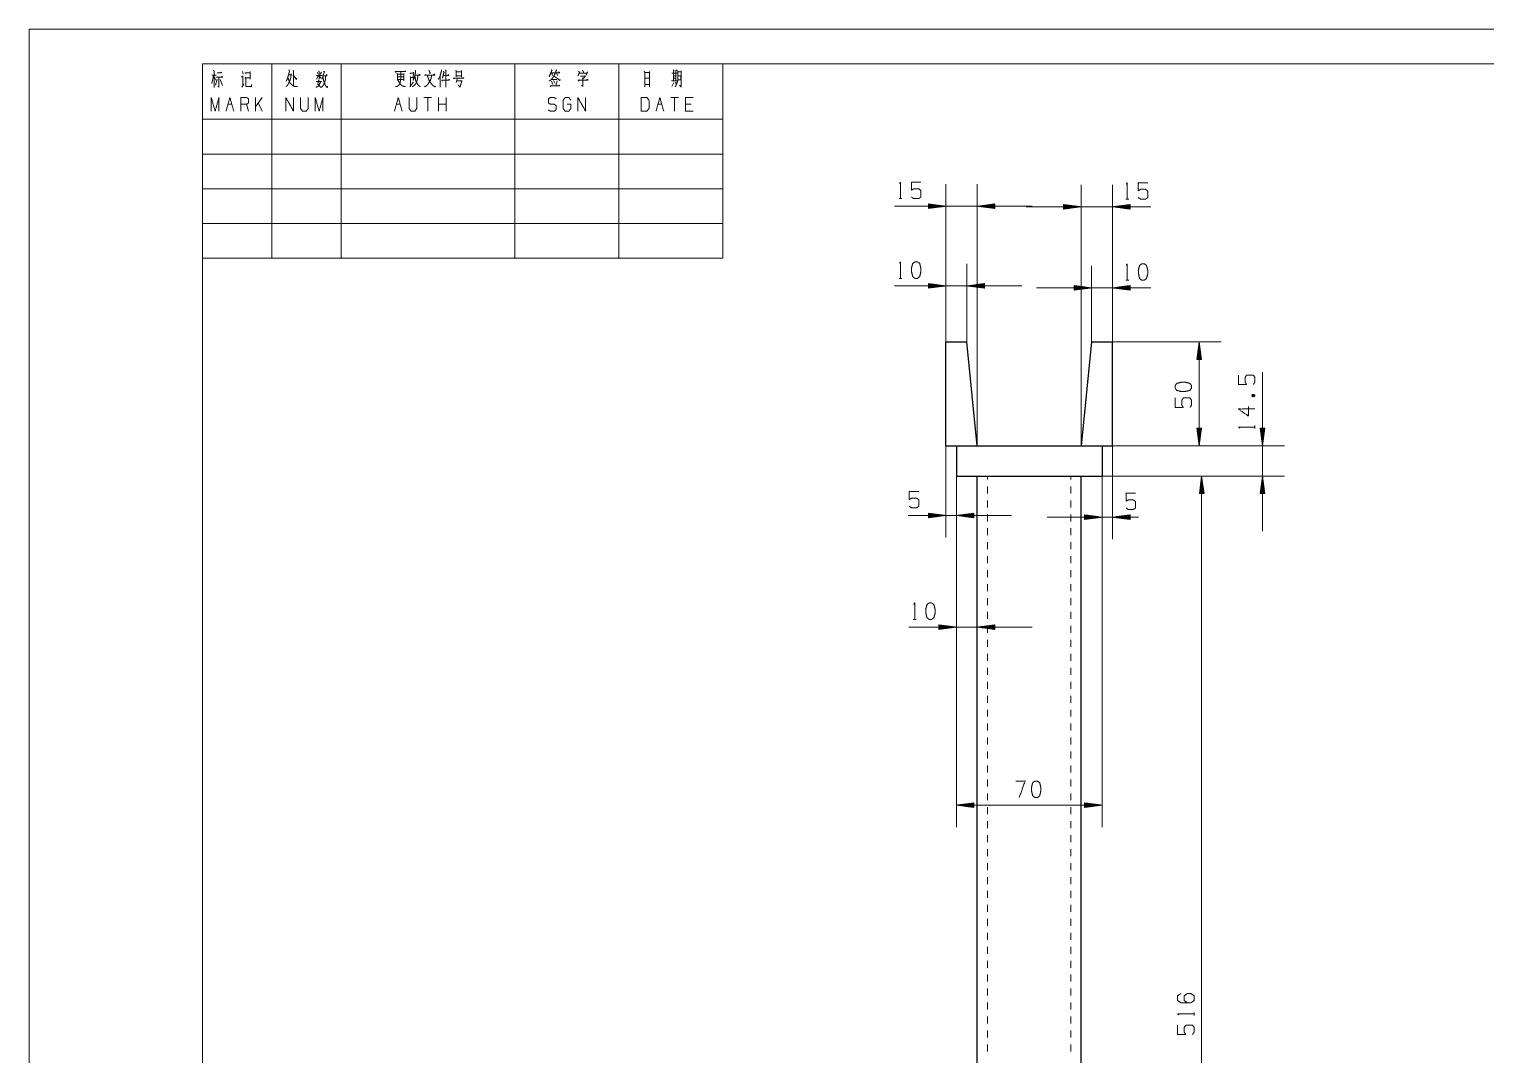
# Model space of a CAD drawing. Header units: millimetres. Extents: x 0 to 420, y 0 to 297.
# Drawn here: x 0 to 210, y 149.2 to 297 of the extents above; entities that cross this region are included whole.
import ezdxf

# ---------------------------------------------------------------- set-up
doc = ezdxf.new("R2010")
doc.units = ezdxf.units.MM
doc.layers.add('101', color=7, linetype='Continuous', true_color=0xffffff)

msp = doc.modelspace()

# ---------------------------------------------------------------- linework, layer by layer
at = {"layer": '101', "color": 133, "linetype": 'Continuous', "lineweight": 18}
for p, q in [((420, 297), (0, 297)), ((0, 297), (0, 0)), ((25, 292), (100, 292)), ((415, 292), (25, 292)), ((25, 292), (100, 292)), ((25, 292), (25, 264)), ((25, 292), (100, 292)), ((25, 292), (25, 5)), ((35, 292), (35, 264)), ((45, 292), (45, 264)), ((70, 292), (70, 264)), ((85, 292), (85, 264)), ((100, 292), (100, 264)), ((25, 284), (100, 284)), ((25, 279), (100, 279)), ((25, 274), (100, 274)), ((25, 269), (100, 269)), ((25, 264), (100, 264))]:
    msp.add_line(p, q, dxfattribs=at)
at = {"layer": '101', "color": 72, "linetype": 'Continuous', "lineweight": 18}
for p, q in [((26.57, 290.3), (26.35, 289.18)), ((26.36, 290.36), (26.98, 290.36)), ((26.69, 290.14), (26.91, 289.66)), ((30.74, 290.88), (30.87, 290.49)), ((31.13, 290.07), (31.22, 289.97)), ((37.42, 290.41), (37.77, 290.41)), ((41.69, 290.2), (41.43, 289.78)), ((41.53, 290.78), (41.66, 290.49)), ((41.88, 290.18), (42.11, 289.91)), ((42.14, 290.82), (41.95, 290.49)), ((53.11, 290.49), (53.99, 290.49)), ((53.11, 290.14), (53.98, 290.14)), ((54.01, 290.63), (54.01, 289.56)), ((55, 290.16), (55, 288.89)), ((55.02, 290.01), (55.35, 290.01)), ((55.4, 290.82), (55.37, 289.89)), ((59.27, 290.28), (59.27, 288.65)), ((61.56, 290.86), (62.32, 290.86)), ((61.56, 290.28), (62.32, 290.28)), ((61.73, 289.91), (61.56, 289.33)), ((62.33, 291.05), (62.33, 290.09)), ((76.04, 290.67), (76.21, 290.34)), ((92.86, 289.95), (93.25, 289.95)), ((93.22, 291.13), (93.33, 290.98)), ((27.11, 289.78), (26.88, 288.91)), ((27.56, 289.76), (27.87, 288.87)), ((30.65, 288.62), (30.93, 289.08)), ((41.4, 289.47), (42.16, 289.47)), ((53.1, 289.76), (53.98, 289.76)), ((61.6, 289.56), (62.33, 289.56)), ((75.31, 289.52), (75.48, 289.02)), ((75.35, 289.72), (76.07, 289.72)), ((75.6, 289.62), (75.76, 289.2)), ((76.13, 289.56), (75.92, 288.89)), ((92.92, 289.33), (92.65, 288.71)), ((93.18, 289.37), (93.28, 289.04)), ((93.75, 288.94), (94, 288.69)), ((28.66, 286.17), (29.22, 286.17)), ((31.62, 285.18), (31.34, 286.17)), ((32.63, 285.18), (32.63, 287.14)), ((33.59, 287.14), (32.63, 285.78)), ((33.59, 285.18), (33.04, 286.36)), ((52.94, 286.17), (53.49, 286.17)), ((58.02, 287.14), (56.9, 287.14)), ((57.46, 287.14), (57.46, 285.18)), ((59.02, 285.18), (59.02, 287.14)), ((60.14, 286.17), (59.02, 286.17)), ((60.14, 285.18), (60.14, 287.14)), ((90.65, 286.17), (91.2, 286.17)), ((93.6, 287.14), (92.49, 287.14)), ((93.05, 287.14), (93.05, 285.18)), ((95.45, 286.17), (94.61, 286.17)), ((125.4, 272.57), (125.82, 272.57)), ((158.1, 272.49), (158.52, 272.49)), ((125.4, 261.08), (125.82, 261.08)), ((158.1, 260.8), (158.52, 260.8)), ((176.26, 244.1), (176.68, 244.26)), ((176.71, 239.43), (176.71, 239.85)), ((127.45, 211.91), (127.87, 211.91)), ((167.94, 154.84), (167.94, 155.27))]:
    msp.add_line(p, q, dxfattribs=at)
at = {"layer": '101', "color": 22, "linetype": 'Continuous', "lineweight": 18}
for p, q in [((132.17, 251.94), (132.17, 274.65)), ((136.67, 236.94), (136.67, 274.65)), ((151.67, 236.94), (151.67, 274.57)), ((156.17, 251.94), (156.17, 274.57)), ((124.76, 271.47), (144.61, 271.47)), ((132.17, 271.47), (129.63, 271.81)), ((129.63, 271.81), (129.63, 271.14)), ((129.63, 271.8), (129.67, 271.8)), ((129.63, 271.8), (129.67, 271.8)), ((129.63, 271.75), (130.05, 271.75)), ((129.63, 271.7), (130.44, 271.7)), ((129.63, 271.65), (130.82, 271.65)), ((129.63, 271.6), (131.21, 271.6)), ((129.63, 271.55), (131.6, 271.55)), ((129.63, 271.5), (131.98, 271.5)), ((129.63, 271.14), (132.17, 271.47)), ((129.63, 271.45), (131.98, 271.45)), ((129.63, 271.4), (131.6, 271.4)), ((129.63, 271.35), (131.21, 271.35)), ((129.63, 271.29), (130.82, 271.29)), ((129.63, 271.24), (130.44, 271.24)), ((129.63, 271.19), (130.05, 271.19)), ((129.63, 271.14), (129.67, 271.14)), ((129.63, 271.14), (129.67, 271.14)), ((139.21, 271.81), (136.67, 271.47)), ((136.67, 271.47), (139.21, 271.14)), ((139.21, 271.5), (136.87, 271.5)), ((139.21, 271.45), (136.87, 271.45)), ((139.21, 271.55), (137.25, 271.55)), ((139.21, 271.4), (137.25, 271.4)), ((139.21, 271.6), (137.64, 271.6)), ((139.21, 271.35), (137.64, 271.35)), ((139.21, 271.65), (138.03, 271.65)), ((139.21, 271.29), (138.03, 271.29)), ((139.21, 271.7), (138.41, 271.7)), ((139.21, 271.24), (138.41, 271.24)), ((139.21, 271.75), (138.8, 271.75)), ((139.21, 271.19), (138.8, 271.19)), ((139.21, 271.8), (139.18, 271.8)), ((139.21, 271.8), (139.18, 271.8)), ((139.21, 271.14), (139.18, 271.14)), ((139.21, 271.14), (139.18, 271.14)), ((139.21, 271.14), (139.21, 271.81)), ((161.7, 271.4), (143.74, 271.4)), ((149.13, 271.73), (149.13, 271.06)), ((149.13, 271.73), (149.17, 271.73)), ((149.13, 271.73), (149.17, 271.73)), ((151.67, 271.4), (149.13, 271.73)), ((149.13, 271.68), (149.55, 271.68)), ((149.13, 271.63), (149.94, 271.63)), ((149.13, 271.58), (150.32, 271.58)), ((149.13, 271.53), (150.71, 271.53)), ((149.13, 271.47), (151.1, 271.47)), ((149.13, 271.42), (151.48, 271.42)), ((149.13, 271.06), (151.67, 271.4)), ((149.13, 271.37), (151.48, 271.37)), ((149.13, 271.32), (151.1, 271.32)), ((149.13, 271.27), (150.71, 271.27)), ((149.13, 271.22), (150.32, 271.22)), ((149.13, 271.17), (149.94, 271.17)), ((149.13, 271.12), (149.55, 271.12)), ((149.13, 271.07), (149.17, 271.07)), ((149.13, 271.07), (149.17, 271.07)), ((158.71, 271.73), (156.17, 271.4)), ((156.17, 271.4), (158.71, 271.06)), ((158.71, 271.42), (156.37, 271.42)), ((158.71, 271.37), (156.37, 271.37)), ((158.71, 271.47), (156.75, 271.47)), ((158.71, 271.32), (156.75, 271.32)), ((158.71, 271.53), (157.14, 271.53)), ((158.71, 271.27), (157.14, 271.27)), ((158.71, 271.58), (157.53, 271.58)), ((158.71, 271.22), (157.53, 271.22)), ((158.71, 271.63), (157.91, 271.63)), ((158.71, 271.17), (157.91, 271.17)), ((158.71, 271.68), (158.3, 271.68)), ((158.71, 271.12), (158.3, 271.12)), ((158.71, 271.73), (158.68, 271.73)), ((158.71, 271.73), (158.68, 271.73)), ((158.71, 271.07), (158.68, 271.07)), ((158.71, 271.07), (158.68, 271.07)), ((158.71, 271.06), (158.71, 271.73)), ((132.17, 251.94), (132.17, 263.17)), ((135.17, 251.94), (135.17, 263.17)), ((153.17, 251.94), (153.17, 262.88)), ((156.17, 251.94), (156.17, 262.88)), ((143.11, 259.99), (124.76, 259.99)), ((132.17, 259.99), (129.63, 260.33)), ((129.63, 260.33), (129.63, 259.66)), ((129.63, 260.32), (129.67, 260.32)), ((129.63, 260.32), (129.67, 260.32)), ((129.63, 260.27), (130.05, 260.27)), ((129.63, 260.22), (130.44, 260.22)), ((129.63, 260.17), (130.82, 260.17)), ((129.63, 260.12), (131.21, 260.12)), ((129.63, 260.07), (131.6, 260.07)), ((129.63, 260.02), (131.98, 260.02)), ((129.63, 259.66), (132.17, 259.99)), ((129.63, 259.97), (131.98, 259.97)), ((129.63, 259.92), (131.6, 259.92)), ((129.63, 259.86), (131.21, 259.86)), ((129.63, 259.81), (130.82, 259.81)), ((129.63, 259.76), (130.44, 259.76)), ((129.63, 259.71), (130.05, 259.71)), ((129.63, 259.66), (129.67, 259.66)), ((129.63, 259.66), (129.67, 259.66)), ((137.71, 260.33), (135.17, 259.99)), ((135.17, 259.99), (137.71, 259.66)), ((137.71, 260.02), (135.37, 260.02)), ((137.71, 259.97), (135.37, 259.97)), ((137.71, 260.07), (135.75, 260.07)), ((137.71, 259.92), (135.75, 259.92)), ((137.71, 260.12), (136.14, 260.12)), ((137.71, 259.86), (136.14, 259.86)), ((137.71, 260.17), (136.53, 260.17)), ((137.71, 259.81), (136.53, 259.81)), ((137.71, 260.22), (136.91, 260.22)), ((137.71, 259.76), (136.91, 259.76)), ((137.71, 260.27), (137.3, 260.27)), ((137.71, 259.71), (137.3, 259.71)), ((137.71, 260.32), (137.68, 260.32)), ((137.71, 260.32), (137.68, 260.32)), ((137.71, 259.66), (137.68, 259.66)), ((137.71, 259.66), (137.68, 259.66)), ((137.71, 259.66), (137.71, 260.33)), ((161.7, 259.71), (145.24, 259.71)), ((150.63, 260.04), (150.67, 260.04)), ((153.17, 259.71), (150.63, 260.04)), ((150.63, 260.04), (150.63, 259.37)), ((150.63, 260.04), (150.67, 260.04)), ((150.63, 259.99), (151.05, 259.99)), ((150.63, 259.94), (151.44, 259.94)), ((150.63, 259.89), (151.82, 259.89)), ((150.63, 259.84), (152.21, 259.84)), ((150.63, 259.78), (152.6, 259.78)), ((150.63, 259.73), (152.98, 259.73)), ((150.63, 259.37), (153.17, 259.71)), ((150.63, 259.68), (152.98, 259.68)), ((150.63, 259.63), (152.6, 259.63)), ((150.63, 259.58), (152.21, 259.58)), ((150.63, 259.53), (151.82, 259.53)), ((150.63, 259.48), (151.44, 259.48)), ((150.63, 259.43), (151.05, 259.43)), ((150.63, 259.38), (150.67, 259.38)), ((150.63, 259.38), (150.67, 259.38)), ((158.71, 260.04), (156.17, 259.71)), ((156.17, 259.71), (158.71, 259.37)), ((158.71, 259.73), (156.37, 259.73)), ((158.71, 259.68), (156.37, 259.68)), ((158.71, 259.78), (156.75, 259.78)), ((158.71, 259.63), (156.75, 259.63)), ((158.71, 259.84), (157.14, 259.84)), ((158.71, 259.58), (157.14, 259.58)), ((158.71, 259.89), (157.53, 259.89)), ((158.71, 259.53), (157.53, 259.53)), ((158.71, 259.94), (157.91, 259.94)), ((158.71, 259.48), (157.91, 259.48)), ((158.71, 259.99), (158.3, 259.99)), ((158.71, 259.43), (158.3, 259.43)), ((158.71, 260.04), (158.68, 260.04)), ((158.71, 260.04), (158.68, 260.04)), ((158.71, 259.38), (158.68, 259.38)), ((158.71, 259.38), (158.68, 259.38)), ((158.71, 259.37), (158.71, 260.04)), ((156.17, 251.94), (171.84, 251.94)), ((168.67, 251.94), (168.33, 249.4)), ((168.44, 249.4), (168.44, 250.2)), ((168.49, 249.4), (168.49, 250.59)), ((168.54, 249.4), (168.54, 250.97)), ((168.59, 249.4), (168.59, 251.36)), ((168.64, 249.4), (168.64, 251.74)), ((169, 249.4), (168.67, 251.94)), ((168.67, 236.94), (168.67, 251.94)), ((168.69, 249.4), (168.69, 251.74)), ((168.74, 249.4), (168.74, 251.36)), ((168.8, 249.4), (168.8, 250.97)), ((168.85, 249.4), (168.85, 250.59)), ((168.9, 249.4), (168.9, 250.2)), ((168.33, 249.4), (169, 249.4)), ((168.34, 249.4), (168.34, 249.43)), ((168.34, 249.4), (168.34, 249.43)), ((168.39, 249.4), (168.39, 249.82)), ((168.95, 249.4), (168.95, 249.82)), ((169, 249.4), (169, 249.43)), ((169, 249.4), (169, 249.43)), ((177.8, 224.65), (177.8, 247.58)), ((168.33, 239.48), (168.67, 236.94)), ((169, 239.48), (168.33, 239.48)), ((168.34, 239.48), (168.34, 239.45)), ((168.34, 239.48), (168.34, 239.45)), ((168.39, 239.48), (168.39, 239.06)), ((168.44, 239.48), (168.44, 238.67)), ((168.49, 239.48), (168.49, 238.29)), ((168.54, 239.48), (168.54, 237.9)), ((168.59, 239.48), (168.59, 237.52)), ((168.64, 239.48), (168.64, 237.13)), ((168.67, 236.94), (169, 239.48)), ((168.69, 239.48), (168.69, 237.13)), ((168.74, 239.48), (168.74, 237.52)), ((168.8, 239.48), (168.8, 237.9)), ((168.85, 239.48), (168.85, 238.29)), ((168.9, 239.48), (168.9, 238.67)), ((168.95, 239.48), (168.95, 239.06)), ((169, 239.48), (169, 239.45)), ((169, 239.48), (169, 239.45)), ((178.14, 239.48), (177.47, 239.48)), ((177.47, 239.48), (177.47, 239.45)), ((177.47, 239.48), (177.8, 236.94)), ((177.47, 239.48), (177.47, 239.45)), ((177.52, 239.48), (177.52, 239.06)), ((177.57, 239.48), (177.57, 238.67)), ((177.62, 239.48), (177.62, 238.29)), ((177.67, 239.48), (177.67, 237.9)), ((177.72, 239.48), (177.72, 237.52)), ((177.78, 239.48), (177.78, 237.13)), ((177.8, 236.94), (178.14, 239.48)), ((177.83, 239.48), (177.83, 237.13)), ((177.88, 239.48), (177.88, 237.52)), ((177.93, 239.48), (177.93, 237.9)), ((177.98, 239.48), (177.98, 238.29)), ((178.03, 239.48), (178.03, 238.67)), ((178.08, 239.48), (178.08, 239.06)), ((178.13, 239.48), (178.13, 239.45)), ((178.13, 239.48), (178.13, 239.45)), ((132.17, 236.94), (132.17, 223.73)), ((133.67, 236.94), (133.67, 181.98)), ((154.67, 236.94), (154.67, 181.98)), ((154.67, 236.94), (180.98, 236.94)), ((156.17, 236.94), (156.17, 223.48)), ((156.17, 236.94), (171.84, 236.94)), ((133.67, 232.59), (133.67, 207.65)), ((133.67, 232.59), (133.67, 223.73)), ((154.67, 232.59), (154.67, 223.48)), ((154.67, 232.59), (180.98, 232.59)), ((154.67, 232.59), (172.21, 232.59)), ((169.03, 232.59), (168.7, 230.05)), ((168.85, 230.05), (168.85, 231.24)), ((168.9, 230.05), (168.9, 231.62)), ((168.95, 230.05), (168.95, 232.01)), ((169.01, 230.05), (169.01, 232.4)), ((169.37, 230.05), (169.03, 232.59)), ((169.03, 77.79), (169.03, 232.59)), ((169.06, 230.05), (169.06, 232.4)), ((169.11, 230.05), (169.11, 232.01)), ((169.16, 230.05), (169.16, 231.62)), ((169.21, 230.05), (169.21, 231.24)), ((177.8, 232.59), (177.47, 230.05)), ((177.62, 230.05), (177.62, 231.24)), ((177.67, 230.05), (177.67, 231.62)), ((177.72, 230.05), (177.72, 232.01)), ((177.78, 230.05), (177.78, 232.4)), ((178.14, 230.05), (177.8, 232.59)), ((177.83, 230.05), (177.83, 232.4)), ((177.88, 230.05), (177.88, 232.01)), ((177.93, 230.05), (177.93, 231.62)), ((177.98, 230.05), (177.98, 231.24)), ((168.7, 230.05), (168.7, 230.08)), ((168.7, 230.05), (168.7, 230.08)), ((168.7, 230.05), (169.37, 230.05)), ((168.75, 230.05), (168.75, 230.47)), ((168.8, 230.05), (168.8, 230.85)), ((169.26, 230.05), (169.26, 230.85)), ((169.31, 230.05), (169.31, 230.47)), ((169.36, 230.05), (169.36, 230.08)), ((169.36, 230.05), (169.36, 230.08)), ((177.47, 230.05), (177.47, 230.08)), ((177.47, 230.05), (177.47, 230.08)), ((177.47, 230.05), (178.14, 230.05)), ((177.52, 230.05), (177.52, 230.47)), ((177.57, 230.05), (177.57, 230.85)), ((178.03, 230.05), (178.03, 230.85)), ((178.08, 230.05), (178.08, 230.47)), ((178.13, 230.05), (178.13, 230.08)), ((178.13, 230.05), (178.13, 230.08)), ((126.72, 226.9), (141.61, 226.9)), ((129.63, 227.24), (129.63, 226.57)), ((132.17, 226.9), (129.63, 227.24)), ((129.63, 227.23), (129.67, 227.23)), ((129.63, 227.23), (129.67, 227.23)), ((129.63, 227.18), (130.05, 227.18)), ((129.63, 227.13), (130.44, 227.13)), ((129.63, 227.08), (130.82, 227.08)), ((129.63, 227.03), (131.21, 227.03)), ((129.63, 226.98), (131.6, 226.98)), ((129.63, 226.93), (131.98, 226.93)), ((129.63, 226.57), (132.17, 226.9)), ((129.63, 226.88), (131.98, 226.88)), ((129.63, 226.83), (131.6, 226.83)), ((136.21, 227.24), (133.67, 226.9)), ((133.67, 226.9), (136.21, 226.57)), ((136.21, 226.93), (133.87, 226.93)), ((136.21, 226.88), (133.87, 226.88)), ((136.21, 226.98), (134.25, 226.98)), ((136.21, 226.83), (134.25, 226.83)), ((136.21, 227.03), (134.64, 227.03)), ((136.21, 227.08), (135.03, 227.08)), ((136.21, 227.13), (135.41, 227.13)), ((136.21, 227.18), (135.8, 227.18)), ((136.21, 227.23), (136.18, 227.23)), ((136.21, 227.23), (136.18, 227.23)), ((136.21, 226.57), (136.21, 227.24)), ((154.67, 226.66), (152.13, 226.99)), ((152.13, 226.99), (152.13, 226.32)), ((152.13, 226.99), (152.17, 226.99)), ((152.13, 226.99), (152.17, 226.99)), ((152.13, 226.93), (152.55, 226.93)), ((152.13, 226.88), (152.94, 226.88)), ((152.13, 226.83), (153.32, 226.83)), ((158.71, 226.99), (156.17, 226.66)), ((158.71, 226.83), (157.53, 226.83)), ((158.71, 226.88), (157.91, 226.88)), ((158.71, 226.93), (158.3, 226.93)), ((158.71, 226.99), (158.68, 226.99)), ((158.71, 226.99), (158.68, 226.99)), ((158.71, 226.32), (158.71, 226.99)), ((129.63, 226.78), (131.21, 226.78)), ((129.63, 226.72), (130.82, 226.72)), ((129.63, 226.67), (130.44, 226.67)), ((129.63, 226.62), (130.05, 226.62)), ((129.63, 226.57), (129.67, 226.57)), ((129.63, 226.57), (129.67, 226.57)), ((136.21, 226.78), (134.64, 226.78)), ((136.21, 226.72), (135.03, 226.72)), ((136.21, 226.67), (135.41, 226.67)), ((136.21, 226.62), (135.8, 226.62)), ((136.21, 226.57), (136.18, 226.57)), ((136.21, 226.57), (136.18, 226.57)), ((159.93, 226.66), (146.74, 226.66)), ((152.13, 226.78), (153.71, 226.78)), ((152.13, 226.73), (154.1, 226.73)), ((152.13, 226.68), (154.48, 226.68)), ((152.13, 226.32), (154.67, 226.66)), ((152.13, 226.63), (154.48, 226.63)), ((152.13, 226.58), (154.1, 226.58)), ((152.13, 226.53), (153.71, 226.53)), ((152.13, 226.48), (153.32, 226.48)), ((152.13, 226.43), (152.94, 226.43)), ((152.13, 226.38), (152.55, 226.38)), ((152.13, 226.33), (152.17, 226.33)), ((152.13, 226.33), (152.17, 226.33)), ((156.17, 226.66), (158.71, 226.32)), ((158.71, 226.68), (156.37, 226.68)), ((158.71, 226.63), (156.37, 226.63)), ((158.71, 226.73), (156.75, 226.73)), ((158.71, 226.58), (156.75, 226.58)), ((158.71, 226.78), (157.14, 226.78)), ((158.71, 226.53), (157.14, 226.53)), ((158.71, 226.48), (157.53, 226.48)), ((158.71, 226.43), (157.91, 226.43)), ((158.71, 226.38), (158.3, 226.38)), ((158.71, 226.33), (158.68, 226.33)), ((158.71, 226.33), (158.68, 226.33)), ((144.61, 210.82), (126.81, 210.82)), ((131.13, 211.16), (131.13, 210.49)), ((133.67, 210.82), (131.13, 211.16)), ((131.13, 211.15), (131.17, 211.15)), ((131.13, 211.15), (131.17, 211.15)), ((131.13, 211.1), (131.55, 211.1)), ((131.13, 211.05), (131.94, 211.05)), ((131.13, 211), (132.32, 211)), ((131.13, 210.95), (132.71, 210.95)), ((131.13, 210.9), (133.1, 210.9)), ((131.13, 210.85), (133.48, 210.85)), ((131.13, 210.49), (133.67, 210.82)), ((131.13, 210.8), (133.48, 210.8)), ((131.13, 210.75), (133.1, 210.75)), ((131.13, 210.69), (132.71, 210.69)), ((131.13, 210.64), (132.32, 210.64)), ((131.13, 210.59), (131.94, 210.59)), ((131.13, 210.54), (131.55, 210.54)), ((131.13, 210.49), (131.17, 210.49)), ((131.13, 210.49), (131.17, 210.49)), ((139.21, 211.16), (136.67, 210.82)), ((136.67, 210.82), (139.21, 210.49)), ((139.21, 210.85), (136.87, 210.85)), ((139.21, 210.8), (136.87, 210.8)), ((139.21, 210.9), (137.25, 210.9)), ((139.21, 210.75), (137.25, 210.75)), ((139.21, 210.95), (137.64, 210.95)), ((139.21, 210.69), (137.64, 210.69)), ((139.21, 211), (138.03, 211)), ((139.21, 210.64), (138.03, 210.64)), ((139.21, 211.05), (138.41, 211.05)), ((139.21, 210.59), (138.41, 210.59)), ((139.21, 211.1), (138.8, 211.1)), ((139.21, 210.54), (138.8, 210.54)), ((139.21, 211.15), (139.18, 211.15)), ((139.21, 211.15), (139.18, 211.15)), ((139.21, 210.49), (139.18, 210.49)), ((139.21, 210.49), (139.18, 210.49)), ((139.21, 210.49), (139.21, 211.16)), ((136.21, 185.49), (133.67, 185.15)), ((133.67, 185.15), (154.67, 185.15)), ((133.67, 185.15), (136.21, 184.82)), ((136.21, 185.18), (133.87, 185.18)), ((136.21, 185.13), (133.87, 185.13)), ((136.21, 185.23), (134.25, 185.23)), ((136.21, 185.08), (134.25, 185.08)), ((136.21, 185.28), (134.64, 185.28)), ((136.21, 185.03), (134.64, 185.03)), ((136.21, 185.33), (135.03, 185.33)), ((136.21, 184.97), (135.03, 184.97)), ((136.21, 185.38), (135.41, 185.38)), ((136.21, 184.92), (135.41, 184.92)), ((136.21, 185.43), (135.8, 185.43)), ((136.21, 184.87), (135.8, 184.87)), ((136.21, 185.48), (136.18, 185.48)), ((136.21, 185.48), (136.18, 185.48)), ((136.21, 184.82), (136.18, 184.82)), ((136.21, 184.82), (136.18, 184.82)), ((136.21, 184.82), (136.21, 185.49)), ((154.67, 185.15), (152.13, 185.49)), ((152.13, 185.49), (152.13, 184.82)), ((152.13, 185.48), (152.17, 185.48)), ((152.13, 185.48), (152.17, 185.48)), ((152.13, 185.43), (152.55, 185.43)), ((152.13, 185.38), (152.94, 185.38)), ((152.13, 185.33), (153.32, 185.33)), ((152.13, 185.28), (153.71, 185.28)), ((152.13, 185.23), (154.1, 185.23)), ((152.13, 185.18), (154.48, 185.18)), ((152.13, 184.82), (154.67, 185.15)), ((152.13, 185.13), (154.48, 185.13)), ((152.13, 185.08), (154.1, 185.08)), ((152.13, 185.03), (153.71, 185.03)), ((152.13, 184.97), (153.32, 184.97)), ((152.13, 184.92), (152.94, 184.92)), ((152.13, 184.87), (152.55, 184.87)), ((152.13, 184.82), (152.17, 184.82)), ((152.13, 184.82), (152.17, 184.82))]:
    msp.add_line(p, q, dxfattribs=at)
at = {"layer": '101', "color": 72, "linetype": 'Continuous', "lineweight": 25}
for p, q in [((132.17, 251.94), (135.17, 251.94)), ((132.17, 236.94), (132.17, 251.94)), ((136.67, 236.94), (135.17, 251.94)), ((153.17, 251.94), (151.67, 236.94)), ((153.17, 251.94), (156.17, 251.94)), ((156.17, 236.94), (156.17, 251.94)), ((132.17, 236.94), (136.67, 236.94)), ((133.67, 236.94), (133.67, 232.59)), ((133.67, 236.94), (154.67, 236.94)), ((151.67, 236.94), (156.17, 236.94)), ((154.67, 236.94), (154.67, 232.59)), ((133.67, 232.59), (154.67, 232.59)), ((136.67, 77.79), (136.67, 232.59)), ((151.67, 77.79), (151.67, 232.59))]:
    msp.add_line(p, q, dxfattribs=at)
at = {"layer": '101', "color": 53, "linetype": 'Continuous', "lineweight": 18}
for p, q in [((138.17, 232.09), (138.17, 232.59)), ((138.17, 230.07), (138.17, 231.08)), ((150.17, 232.09), (150.17, 232.59)), ((150.17, 230.07), (150.17, 231.08)), ((138.17, 228.06), (138.17, 229.07)), ((150.17, 228.06), (150.17, 229.07)), ((138.17, 226.05), (138.17, 227.06)), ((150.17, 226.05), (150.17, 227.06)), ((138.17, 224.04), (138.17, 225.05)), ((150.17, 224.04), (150.17, 225.05)), ((138.17, 222.03), (138.17, 223.04)), ((150.17, 222.03), (150.17, 223.04)), ((138.17, 220.02), (138.17, 221.03)), ((150.17, 220.02), (150.17, 221.03)), ((138.17, 218.01), (138.17, 219.02)), ((150.17, 218.01), (150.17, 219.02)), ((138.17, 216), (138.17, 217.01)), ((150.17, 216), (150.17, 217.01)), ((138.17, 213.99), (138.17, 215)), ((150.17, 213.99), (150.17, 215)), ((138.17, 211.98), (138.17, 212.99)), ((150.17, 211.98), (150.17, 212.99)), ((138.17, 209.97), (138.17, 210.98)), ((150.17, 209.97), (150.17, 210.98)), ((138.17, 207.96), (138.17, 208.97)), ((150.17, 207.96), (150.17, 208.97)), ((138.17, 205.95), (138.17, 206.96)), ((150.17, 205.95), (150.17, 206.96)), ((138.17, 203.94), (138.17, 204.95)), ((150.17, 203.94), (150.17, 204.95)), ((138.17, 201.93), (138.17, 202.93)), ((150.17, 201.93), (150.17, 202.93)), ((138.17, 199.92), (138.17, 200.92)), ((150.17, 199.92), (150.17, 200.92)), ((138.17, 197.91), (138.17, 198.91)), ((150.17, 197.91), (150.17, 198.91)), ((138.17, 195.9), (138.17, 196.9)), ((150.17, 195.9), (150.17, 196.9)), ((138.17, 193.89), (138.17, 194.89)), ((150.17, 193.89), (150.17, 194.89)), ((138.17, 191.88), (138.17, 192.88)), ((150.17, 191.88), (150.17, 192.88)), ((138.17, 189.87), (138.17, 190.87)), ((150.17, 189.87), (150.17, 190.87)), ((138.17, 187.86), (138.17, 188.86)), ((150.17, 187.86), (150.17, 188.86)), ((138.17, 185.85), (138.17, 186.85)), ((138.17, 183.84), (138.17, 184.84)), ((150.17, 185.85), (150.17, 186.85)), ((150.17, 183.84), (150.17, 184.84)), ((138.17, 181.83), (138.17, 182.83)), ((150.17, 181.83), (150.17, 182.83)), ((138.17, 179.82), (138.17, 180.82)), ((150.17, 179.82), (150.17, 180.82)), ((138.17, 177.8), (138.17, 178.81)), ((150.17, 177.8), (150.17, 178.81)), ((138.17, 175.79), (138.17, 176.8)), ((150.17, 175.79), (150.17, 176.8)), ((138.17, 173.78), (138.17, 174.79)), ((150.17, 173.78), (150.17, 174.79)), ((138.17, 171.77), (138.17, 172.78)), ((150.17, 171.77), (150.17, 172.78)), ((138.17, 169.76), (138.17, 170.77)), ((150.17, 169.76), (150.17, 170.77)), ((138.17, 167.75), (138.17, 168.76)), ((150.17, 167.75), (150.17, 168.76)), ((138.17, 165.74), (138.17, 166.75)), ((150.17, 165.74), (150.17, 166.75)), ((138.17, 163.73), (138.17, 164.74)), ((150.17, 163.73), (150.17, 164.74)), ((138.17, 161.72), (138.17, 162.73)), ((150.17, 161.72), (150.17, 162.73)), ((138.17, 159.71), (138.17, 160.72)), ((150.17, 159.71), (150.17, 160.72)), ((138.17, 157.7), (138.17, 158.71)), ((150.17, 157.7), (150.17, 158.71)), ((138.17, 155.69), (138.17, 156.7)), ((150.17, 155.69), (150.17, 156.7)), ((138.17, 153.68), (138.17, 154.69)), ((150.17, 153.68), (150.17, 154.69)), ((138.17, 151.67), (138.17, 152.67)), ((150.17, 151.67), (150.17, 152.67)), ((138.17, 149.66), (138.17, 150.66)), ((150.17, 149.66), (150.17, 150.66))]:
    msp.add_line(p, q, dxfattribs=at)
at = {"layer": '101', "color": 72, "linetype": 'Continuous', "lineweight": 18}
for points, knots in [([(26.57, 291.07), (26.67, 290.94), (26.67, 288.6)], [0, 0, 0.064393, 1, 1]), ([(26.92, 290.07), (27.87, 290.07), (27.81, 290.24), (27.74, 290.09)], [0, 0, 0.737857, 0.874089, 1, 1]), ([(27.1, 290.69), (27.73, 290.69), (27.68, 290.82), (27.64, 290.74)], [0, 0, 0.736257, 0.890366, 1, 1]), ([(27.36, 290.07), (27.36, 288.65), (27.2, 288.73)], [0, 0, 0.887515, 1, 1]), ([(30.55, 290.14), (30.8, 290.14), (30.8, 290.26), (30.8, 288.81)], [0, 0, 0.136549, 0.204721, 1, 1]), ([(31.28, 290.69), (31.21, 290.63), (31.15, 290.69), (31.88, 290.69), (31.88, 290.88), (31.88, 289.78), (31.88, 289.97), (31.22, 289.97), (31.22, 288.83), (31.24, 288.75), (31.35, 288.71), (32.04, 288.71), (32.04, 289.02)], [0, 0, 0.017819, 0.033666, 0.169515, 0.204099, 0.407776, 0.442364, 0.564628, 0.775991, 0.791603, 0.814658, 0.942357, 1, 1]), ([(37.8, 290.55), (37.71, 289.95), (37.65, 289.76), (37.62, 289.62), (37.53, 289.47), (37.46, 289.31), (37.42, 289.18), (37.31, 289.02), (37.23, 288.89), (37.04, 288.71)], [0, 0, 0.296659, 0.392137, 0.46442, 0.547267, 0.635799, 0.700206, 0.795426, 0.869797, 1, 1]), ([(37.46, 291.13), (37.53, 290.94), (37.46, 290.67), (37.43, 290.53), (37.37, 290.34), (37.31, 290.14), (37.26, 289.95), (37.21, 289.78), (37.14, 289.66), (37.05, 289.52)], [0, 0, 0.116545, 0.278927, 0.365002, 0.478708, 0.603961, 0.717668, 0.817418, 0.901357, 1, 1]), ([(37.31, 290.01), (37.37, 289.87), (37.42, 289.7), (37.45, 289.56), (37.59, 289.27), (37.67, 289.18), (37.87, 288.98), (37.99, 288.87), (38.13, 288.79), (38.34, 288.73), (38.53, 288.73), (38.68, 288.71)], [0, 0, 0.075191, 0.157626, 0.228751, 0.384956, 0.438117, 0.578248, 0.65344, 0.734339, 0.837348, 0.928887, 1, 1]), ([(38.05, 291.11), (38.1, 290.96), (38.1, 288.87)], [0, 0, 0.06955, 1, 1]), ([(38.08, 290.38), (38.56, 289.72), (38.56, 289.91)], [0, 0, 0.814818, 1, 1]), ([(41.73, 290.94), (41.86, 290.88), (41.81, 290.92), (41.81, 289.76), (41.81, 290.3), (41.4, 290.3), (42.22, 290.3)], [0, 0, 0.046318, 0.069123, 0.437816, 0.608997, 0.739331, 1, 1]), ([(42.73, 290.2), (42.73, 289.95), (42.7, 289.68), (42.63, 289.39), (42.51, 289.1), (42.38, 288.89), (42.23, 288.71), (42.03, 288.58)], [0, 0, 0.134106, 0.280228, 0.441583, 0.610314, 0.742762, 0.870657, 1, 1]), ([(42.46, 290.96), (42.6, 290.82), (42.55, 290.86), (42.22, 289.8)], [0, 0, 0.143537, 0.187773, 1, 1]), ([(42.38, 290.01), (42.42, 289.8), (42.46, 289.56), (42.55, 289.27), (42.67, 288.98), (42.8, 288.75), (42.99, 288.6), (43.04, 288.75)], [0, 0, 0.122124, 0.267694, 0.442444, 0.622807, 0.774615, 0.912625, 1, 1]), ([(42.44, 290.28), (42.93, 290.28), (42.9, 290.45), (42.85, 290.34)], [0, 0, 0.634119, 0.848445, 1, 1]), ([(52.91, 290.86), (52.88, 290.76), (52.79, 290.88), (54.27, 290.88), (54.2, 290.98), (54.14, 290.88)], [0, 0, 0.054227, 0.130909, 0.87613, 0.940043, 1, 1]), ([(53.57, 290.88), (53.57, 289.72), (53.52, 289.58), (53.51, 289.41), (53.45, 289.2), (53.38, 289.04), (53.29, 288.91), (53.16, 288.81), (53.03, 288.75), (52.82, 288.73)], [0, 0, 0.455623, 0.515134, 0.580482, 0.665033, 0.736192, 0.79598, 0.861823, 0.919058, 1, 1]), ([(53.01, 290.63), (53.1, 290.49), (53.1, 289.58)], [0, 0, 0.156848, 1, 1]), ([(55.06, 290.65), (54.99, 290.57), (54.93, 290.65), (55.37, 290.65)], [0, 0, 0.169755, 0.325542, 1, 1]), ([(56.04, 290.36), (56.03, 290.16), (56, 289.95), (55.97, 289.72), (55.91, 289.52), (55.84, 289.33), (55.75, 289.18), (55.65, 289.02), (55.54, 288.91), (55.41, 288.81), (55.21, 288.71)], [0, 0, 0.105429, 0.211651, 0.328282, 0.437572, 0.539265, 0.625346, 0.724284, 0.79827, 0.883378, 1, 1]), ([(55.67, 291.05), (55.72, 290.96), (55.63, 290.41), (55.51, 289.99), (55.47, 289.85), (55.35, 289.62)], [0, 0, 0.062603, 0.440485, 0.727862, 0.828992, 1, 1]), ([(55.62, 290.18), (55.65, 289.99), (55.69, 289.8), (55.72, 289.6), (55.81, 289.43), (55.88, 289.29), (55.95, 289.12), (56.06, 288.98), (56.2, 288.83), (56.39, 288.73)], [0, 0, 0.109654, 0.220947, 0.342501, 0.451483, 0.545868, 0.651144, 0.754315, 0.874064, 1, 1]), ([(55.67, 290.38), (56.38, 290.38), (56.29, 290.49), (56.17, 290.36)], [0, 0, 0.696293, 0.830826, 1, 1]), ([(57.14, 290.45), (57.05, 290.34), (57.01, 290.38), (58.48, 290.38), (58.38, 290.55), (58.28, 290.41)], [0, 0, 0.066333, 0.095822, 0.818123, 0.913284, 1, 1]), ([(58.04, 290.41), (57.97, 290.01), (57.83, 289.6), (57.56, 289.16), (57.33, 288.87), (56.99, 288.69)], [0, 0, 0.190069, 0.398701, 0.640199, 0.817216, 1, 1]), ([(57.42, 290.3), (57.49, 290.07), (57.66, 289.58), (57.94, 289.18), (58.25, 288.83), (58.53, 288.71), (58.59, 288.79), (58.48, 288.62)], [0, 0, 0.103286, 0.330833, 0.538837, 0.740597, 0.872112, 0.915905, 1, 1]), ([(57.64, 291.07), (57.81, 290.65), (57.83, 290.76), (57.75, 290.55)], [0, 0, 0.581176, 0.716263, 1, 1]), ([(59.43, 291.13), (59.46, 290.98), (59.26, 290.34), (59.19, 290.09), (59.1, 289.95), (59, 289.76)], [0, 0, 0.101083, 0.561706, 0.738774, 0.854629, 1, 1]), ([(59.74, 290.92), (59.84, 290.69), (59.79, 290.78), (59.58, 289.91)], [0, 0, 0.200658, 0.282145, 1, 1]), ([(59.68, 290.3), (60.5, 290.3), (60.44, 290.45), (60.37, 290.3)], [0, 0, 0.720068, 0.857376, 1, 1]), ([(60.01, 291.13), (60.12, 290.98), (60.06, 291.05), (60.06, 288.65)], [0, 0, 0.069697, 0.101625, 1, 1]), ([(61.28, 289.91), (61.23, 289.85), (61.15, 289.95), (62.68, 289.95), (62.6, 290.01), (62.49, 289.91)], [0, 0, 0.038001, 0.105809, 0.873511, 0.927246, 1, 1]), ([(61.5, 291.07), (61.57, 290.98), (61.57, 290.14)], [0, 0, 0.115189, 1, 1]), ([(75.94, 291.15), (76.05, 291.03), (76.01, 291.05), (75.72, 290.38), (75.58, 290.14), (75.44, 289.95), (75.28, 289.72), (74.96, 289.52)], [0, 0, 0.080396, 0.103261, 0.444362, 0.576789, 0.688375, 0.819716, 1, 1]), ([(75.29, 291.17), (75.39, 291.03), (75.37, 291.07), (74.97, 290.16), (75.2, 290.69), (75.72, 290.69), (75.31, 290.69), (75.45, 290.34)], [0, 0, 0.057042, 0.07334, 0.392466, 0.581127, 0.745774, 0.87749, 1, 1]), ([(75.66, 290.26), (75.85, 290.09), (76.04, 289.97), (76.18, 289.87), (76.39, 289.7), (76.58, 289.68), (76.42, 289.6)], [0, 0, 0.194845, 0.370351, 0.508814, 0.712321, 0.860156, 1, 1]), ([(75.89, 290.69), (76.48, 290.69), (76.4, 290.84), (76.33, 290.74)], [0, 0, 0.669422, 0.855054, 1, 1]), ([(79.24, 290.92), (79.36, 290.69), (79.33, 290.78), (79.15, 290.28)], [0, 0, 0.294025, 0.394866, 1, 1]), ([(79.32, 290.67), (80.43, 290.67), (80.5, 290.84), (80.28, 290.36)], [0, 0, 0.611939, 0.711554, 1, 1]), ([(79.48, 290.2), (80.15, 290.2), (80.21, 290.26), (79.87, 289.89), (79.77, 289.97), (79.84, 289.89), (79.84, 288.73), (79.62, 288.87)], [0, 0, 0.230144, 0.259318, 0.430979, 0.476011, 0.513789, 0.910079, 1, 1]), ([(79.77, 291.11), (79.89, 290.82), (79.93, 290.86), (79.89, 290.76)], [0, 0, 0.644011, 0.768354, 1, 1]), ([(88.67, 290.94), (88.75, 290.78), (88.75, 288.69), (88.75, 289.02), (89.45, 289.02), (89.45, 288.71), (89.45, 290.88), (89.45, 290.76), (88.76, 290.76), (88.76, 289.95), (89.46, 289.95)], [0, 0, 0.022322, 0.280074, 0.320905, 0.407511, 0.44579, 0.713751, 0.729062, 0.813864, 0.913394, 1, 1]), ([(92.86, 291.13), (92.97, 290.98), (92.9, 291.07), (92.9, 289.56), (92.62, 289.56), (93.47, 289.56), (93.25, 289.56), (93.25, 291.07), (93.25, 290.67), (92.64, 290.67), (93.43, 290.67), (93.25, 290.67), (93.25, 290.26), (92.87, 290.26)], [0, 0, 0.025061, 0.039924, 0.243199, 0.280605, 0.39479, 0.42432, 0.627595, 0.680502, 0.763188, 0.869498, 0.893122, 0.948813, 1, 1]), ([(93.49, 291.03), (93.53, 290.88), (93.53, 289.7), (93.47, 289.43), (93.34, 289.12), (93.25, 288.87), (93.14, 288.69)], [0, 0, 0.062372, 0.548434, 0.661879, 0.800828, 0.909362, 1, 1]), ([(93.53, 290.86), (94, 290.86), (94, 290.98), (94, 288.62), (94, 290.28), (93.56, 290.28), (93.97, 290.28), (93.97, 289.7), (93.56, 289.7)], [0, 0, 0.072646, 0.091913, 0.457973, 0.714856, 0.782961, 0.846526, 0.936435, 1, 1]), ([(42.01, 289.41), (41.89, 289.16), (41.82, 288.98), (41.69, 288.79), (41.56, 288.69), (41.34, 288.65)], [0, 0, 0.251055, 0.434029, 0.64262, 0.795766, 1, 1]), ([(41.76, 289.68), (41.59, 289.1), (42.03, 288.62)], [0, 0, 0.483237, 1, 1]), ([(53.22, 289.6), (53.29, 289.43), (53.38, 289.29), (53.48, 289.16), (53.55, 289.04), (53.63, 288.94), (53.76, 288.87), (53.9, 288.79), (54.07, 288.75), (54.26, 288.71)], [0, 0, 0.124249, 0.240531, 0.35103, 0.449957, 0.536949, 0.636896, 0.752292, 0.866372, 1, 1]), ([(55.03, 288.89), (54.94, 288.71), (54.88, 288.73), (55.41, 289.37)], [0, 0, 0.187521, 0.244051, 1, 1]), ([(59.58, 289.66), (59.55, 289.52), (59.48, 289.66), (60.58, 289.66), (60.5, 289.78), (60.47, 289.68)], [0, 0, 0.08907, 0.186879, 0.848313, 0.935185, 1, 1]), ([(62.4, 289.62), (62.13, 288.65), (61.85, 288.94)], [0, 0, 0.71586, 1, 1]), ([(75.23, 288.81), (75.12, 288.71), (75.07, 288.81), (76.46, 288.81), (76.39, 288.94), (76.29, 288.79)], [0, 0, 0.078897, 0.135659, 0.837617, 0.910404, 1, 1]), ([(79.33, 289.68), (79.21, 289.52), (79.13, 289.66), (80.57, 289.66), (80.44, 289.76), (80.37, 289.68)], [0, 0, 0.096613, 0.17732, 0.867547, 0.947356, 1, 1]), ([(26.26, 285.18), (26.26, 287.14), (26.82, 285.18), (27.37, 287.14), (27.37, 285.18)], [0, 0, 0.245192, 0.5, 0.754808, 1, 1]), ([(30.51, 285.18), (30.51, 287.14), (31.34, 287.14), (31.62, 286.96), (31.62, 286.36), (31.34, 286.17), (30.51, 286.17)], [0, 0, 0.400952, 0.571035, 0.639278, 0.761676, 0.829917, 1, 1]), ([(37.01, 285.18), (37.01, 287.14), (38.12, 285.18), (38.12, 287.14)], [0, 0, 0.317574, 0.682426, 1, 1]), ([(39.13, 287.14), (39.13, 285.57), (39.39, 285.18), (39.95, 285.18), (40.24, 285.57), (40.24, 287.14)], [0, 0, 0.337152, 0.438599, 0.557781, 0.662848, 1, 1]), ([(41.25, 285.18), (41.25, 287.14), (41.81, 285.18), (42.36, 287.14), (42.36, 285.18)], [0, 0, 0.245192, 0.5, 0.754808, 1, 1]), ([(54.78, 287.14), (54.78, 285.57), (55.05, 285.18), (55.6, 285.18), (55.89, 285.57), (55.89, 287.14)], [0, 0, 0.337152, 0.438599, 0.557781, 0.662848, 1, 1]), ([(74.85, 285.36), (75.13, 285.18), (75.7, 285.18), (75.98, 285.39), (75.98, 285.97), (75.7, 286.17), (75.15, 286.17), (74.85, 286.36), (74.85, 286.96), (75.15, 287.14), (75.7, 287.14), (75.98, 286.96)], [0, 0, 0.068035, 0.184054, 0.254521, 0.372333, 0.442799, 0.555843, 0.626367, 0.748393, 0.81892, 0.931964, 1, 1]), ([(77.55, 286.17), (78.1, 286.17), (78.1, 285.57), (77.82, 285.18), (77.25, 285.18), (76.97, 285.57), (76.97, 286.75), (77.27, 287.14), (77.81, 287.14), (78.09, 286.75)], [0, 0, 0.103295, 0.214797, 0.304261, 0.410274, 0.499739, 0.718892, 0.809956, 0.910533, 1, 1]), ([(79.11, 285.18), (79.11, 287.14), (80.22, 285.18), (80.22, 287.14)], [0, 0, 0.317574, 0.682426, 1, 1]), ([(88.25, 285.18), (89.07, 285.18), (89.36, 285.57), (89.36, 286.75), (89.07, 287.14), (88.25, 287.14), (88.25, 285.18)], [0, 0, 0.142133, 0.227159, 0.431787, 0.516817, 0.65895, 1, 1]), ([(90.37, 285.18), (90.93, 287.14), (91.48, 285.18)], [0, 0, 0.5, 1, 1]), ([(95.73, 285.18), (94.61, 285.18), (94.61, 287.14), (95.73, 287.14)], [0, 0, 0.265389, 0.734611, 1, 1]), ([(125.47, 274.74), (125.61, 274.94), (125.61, 272.57)], [0, 0, 0.093491, 1, 1]), ([(127.19, 272.79), (127.53, 272.57), (128.22, 272.57), (128.56, 272.79), (128.56, 273.74), (128.22, 273.99), (127.53, 273.99), (127.19, 273.77), (127.19, 274.94), (128.56, 274.94)], [0, 0, 0.062228, 0.168343, 0.230571, 0.376815, 0.441266, 0.547381, 0.609609, 0.79049, 1, 1]), ([(158.17, 274.67), (158.31, 274.87), (158.31, 272.49)], [0, 0, 0.093491, 1, 1]), ([(159.9, 272.72), (160.24, 272.49), (160.92, 272.49), (161.26, 272.72), (161.26, 273.67), (160.92, 273.92), (160.24, 273.92), (159.9, 273.69), (159.9, 274.87), (161.26, 274.87)], [0, 0, 0.062229, 0.168344, 0.230572, 0.376815, 0.441265, 0.54738, 0.609609, 0.790489, 1, 1]), ([(125.47, 263.26), (125.61, 263.46), (125.61, 261.08)], [0, 0, 0.093486, 1, 1]), ([(128.04, 261.08), (128.38, 261.33), (128.56, 262.03), (128.56, 262.51), (128.38, 263.23), (128.04, 263.46), (127.71, 263.46), (127.37, 263.23), (127.19, 262.51), (127.21, 262.03), (127.37, 261.33), (127.71, 261.08), (128.04, 261.08)], [0, 0, 0.067525, 0.183972, 0.260583, 0.380942, 0.446141, 0.500306, 0.565504, 0.685864, 0.762527, 0.87831, 0.945835, 1, 1]), ([(158.17, 262.98), (158.31, 263.18), (158.31, 260.8)], [0, 0, 0.093486, 1, 1]), ([(160.75, 260.8), (161.08, 261.05), (161.26, 261.75), (161.26, 262.23), (161.08, 262.95), (160.75, 263.18), (160.41, 263.18), (160.08, 262.95), (159.9, 262.23), (159.92, 261.75), (160.08, 261.05), (160.41, 260.8), (160.75, 260.8)], [0, 0, 0.067525, 0.183972, 0.260583, 0.380943, 0.446141, 0.500306, 0.565504, 0.685864, 0.762528, 0.87831, 0.945835, 1, 1]), ([(167.58, 245.6), (167.33, 245.94), (166.63, 246.12), (166.15, 246.12), (165.43, 245.94), (165.2, 245.6), (165.2, 245.27), (165.43, 244.93), (166.15, 244.76), (166.63, 244.77), (167.33, 244.93), (167.58, 245.27), (167.58, 245.6)], [0, 0, 0.067524, 0.18397, 0.260582, 0.380943, 0.44614, 0.500306, 0.565502, 0.685863, 0.762529, 0.878309, 0.945834, 1, 1]), ([(176.48, 245.78), (176.71, 246.11), (176.71, 246.8), (176.48, 247.14), (175.53, 247.14), (175.28, 246.8), (175.28, 246.11), (175.51, 245.78), (174.33, 245.78), (174.33, 247.14)], [0, 0, 0.062227, 0.168342, 0.230571, 0.376815, 0.441265, 0.54738, 0.609606, 0.79049, 1, 1]), ([(167.35, 242.48), (167.58, 242.82), (167.58, 243.5), (167.35, 243.84), (166.4, 243.84), (166.15, 243.5), (166.15, 242.82), (166.38, 242.48), (165.2, 242.48), (165.2, 243.84)], [0, 0, 0.062227, 0.168342, 0.230571, 0.376817, 0.441266, 0.547381, 0.609608, 0.79049, 1, 1]), ([(176.68, 244.1), (176.68, 244.26), (176.46, 244.35), (176.26, 244.26), (176.26, 244.1), (176.46, 244.01), (176.68, 244.1), (176.26, 244.26)], [0, 0, 0.093978, 0.236781, 0.365956, 0.459934, 0.589109, 0.731912, 1, 1]), ([(175.76, 242.59), (175.76, 241.24), (174.33, 242.25), (176.71, 242.25)], [0, 0, 0.245868, 0.565295, 1, 1]), ([(174.53, 239.5), (174.33, 239.64), (176.71, 239.64)], [0, 0, 0.093493, 1, 1]), ([(126.88, 228.22), (127.22, 227.99), (127.9, 227.99), (128.24, 228.22), (128.24, 229.17), (127.9, 229.42), (127.22, 229.42), (126.88, 229.19), (126.88, 230.37), (128.24, 230.37)], [0, 0, 0.062228, 0.168344, 0.230572, 0.376816, 0.441265, 0.54738, 0.609608, 0.79049, 1, 1]), ([(158.13, 227.97), (158.47, 227.75), (159.16, 227.75), (159.49, 227.97), (159.49, 228.92), (159.16, 229.17), (158.47, 229.17), (158.13, 228.95), (158.13, 230.12), (159.49, 230.12)], [0, 0, 0.062228, 0.168344, 0.230572, 0.376816, 0.441265, 0.54738, 0.609608, 0.79049, 1, 1]), ([(127.52, 214.09), (127.66, 214.29), (127.66, 211.91)], [0, 0, 0.093493, 1, 1]), ([(130.1, 211.91), (130.43, 212.16), (130.61, 212.86), (130.61, 213.34), (130.43, 214.06), (130.1, 214.29), (129.76, 214.29), (129.42, 214.06), (129.25, 213.34), (129.27, 212.86), (129.42, 212.16), (129.76, 211.91), (130.1, 211.91)], [0, 0, 0.067528, 0.183971, 0.260585, 0.380943, 0.446143, 0.500307, 0.565505, 0.685864, 0.76253, 0.878309, 0.945835, 1, 1]), ([(142.73, 186.24), (143.58, 188.62), (142.23, 188.62)], [0, 0, 0.652471, 1, 1]), ([(145.34, 186.24), (145.68, 186.49), (145.85, 187.19), (145.85, 187.67), (145.68, 188.39), (145.34, 188.62), (145.01, 188.62), (144.67, 188.39), (144.49, 187.67), (144.51, 187.19), (144.67, 186.49), (145.01, 186.24), (145.34, 186.24)], [0, 0, 0.067527, 0.18397, 0.260584, 0.380943, 0.446141, 0.500306, 0.565504, 0.685863, 0.76253, 0.878309, 0.945835, 1, 1]), ([(166.99, 156.66), (166.51, 156.98), (166.51, 157.67), (166.99, 158), (167.46, 158), (167.94, 157.67), (167.94, 156.98), (167.46, 156.66), (166.04, 156.66), (165.56, 156.98), (165.56, 157.67), (166.04, 158)], [0, 0, 0.076963, 0.169761, 0.248073, 0.312018, 0.390331, 0.483129, 0.560092, 0.751927, 0.828889, 0.921688, 1, 1]), ([(165.76, 154.92), (165.56, 155.06), (167.94, 155.06)], [0, 0, 0.093489, 1, 1]), ([(167.71, 152.09), (167.94, 152.43), (167.94, 153.12), (167.71, 153.45), (166.76, 153.45), (166.51, 153.12), (166.51, 152.43), (166.74, 152.09), (165.56, 152.09), (165.56, 153.45)], [0, 0, 0.062228, 0.168343, 0.230571, 0.376816, 0.441265, 0.547381, 0.609609, 0.79049, 1, 1])]:
    msp.add_open_spline(points, degree=1, knots=knots, dxfattribs=at)
for points in [[(28.38, 285.18), (28.94, 287.14), (29.5, 285.18)], [(52.66, 285.18), (53.22, 287.14), (53.77, 285.18)]]:
    msp.add_open_spline(points, degree=1, dxfattribs=at)

doc.saveas('drawing.dxf')
